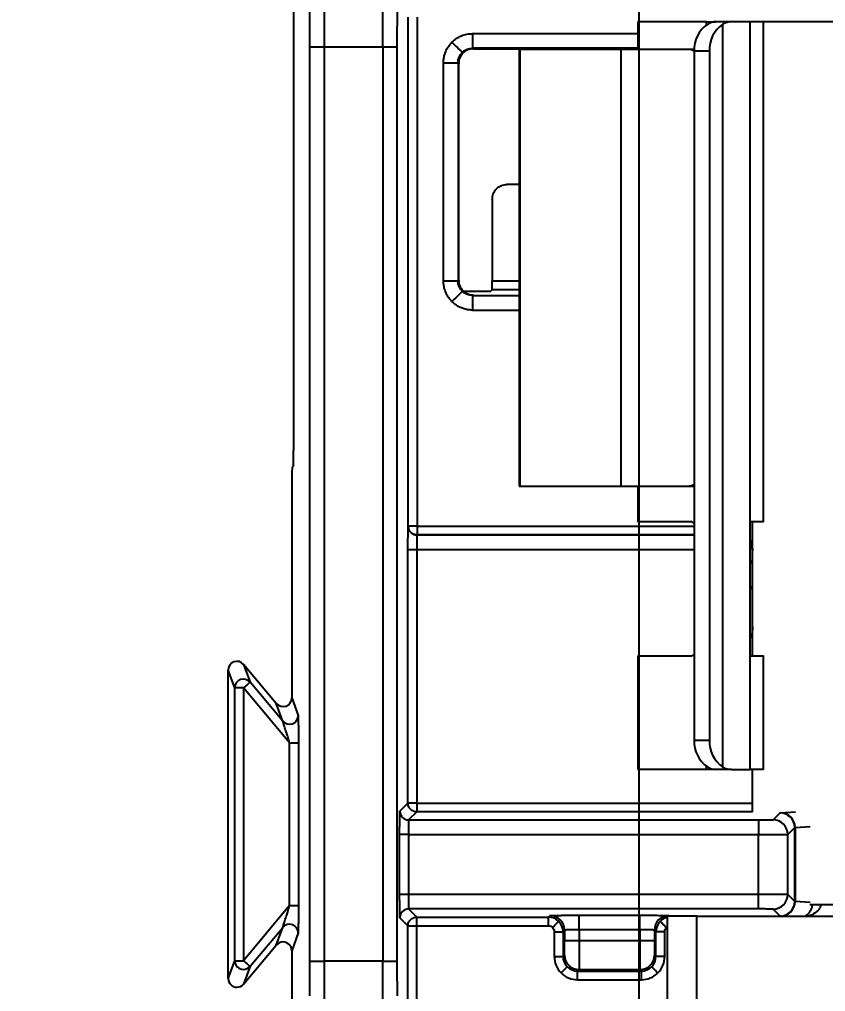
# Model space of a CAD drawing. Header units: inches. Extents: x 897.4 to 914.4, y -8.5 to 2.5.
# Drawn here: x 901.267 to 901.812, y -1.334 to -0.677 of the extents above; entities that cross this region are included whole.
import ezdxf

# ---------------------------------------------------------------- set-up
doc = ezdxf.new("R2010")
doc.units = ezdxf.units.IN
doc.header["$LTSCALE"] = 4
doc.header["$MEASUREMENT"] = 0
doc.layers.get('0').update_dxf_attribs({"linetype": 'CONTINUOUS'})
doc.layers.get('DEFPOINTS').update_dxf_attribs({"linetype": 'CONTINUOUS'})
doc.layers.add('DIMENSIONS', color=140, linetype='CONTINUOUS')
doc.styles.get("Standard").update_dxf_attribs({"font": 'romans.shx'})
doc.dimstyles.get("Standard").update_dxf_attribs({"dimtxt": 0.15, "dimasz": 0.18, "dimexe": 0.0625, "dimexo": 0.125, "dimgap": 0.0625, "dimtad": 0, "dimtih": 1, "dimtoh": 1, "dimzin": 0, "dimdsep": 46, "dimtxsty": 'Standard', "dimcen": 0.09, "dimadec": 0, "dimazin": 0, "dimtfac": 1, "dimtofl": 0, "dimtmove": 0, "dimatfit": 3, "dimfxl": 1, "dimtolj": 1, "dimtzin": 0, "dimarcsym": 0})

# ---------------------------------------------------------------- blocks, each defined once
blk = doc.blocks.new('*D8')
at = {"layer": 'DEFPOINTS', "color": 0}
for p in [(904.34103, -1.3197), (901.40848, -1.3252), (904.34103, -3.02097)]:
    blk.add_point(p, dxfattribs=at)
at = {"layer": 'DIMENSIONS', "color": 0, "lineweight": -2}
for p, q in [((904.34103, -1.4447), (904.34103, -3.08347)), ((901.40848, -1.4502), (901.40848, -3.08347)), ((901.58848, -3.02097), (902.40511, -3.02097)), ((904.16103, -3.02097), (903.3444, -3.02097))]:
    blk.add_line(p, q, dxfattribs=at)
at = {"layer": 'DIMENSIONS', "color": 0}
for points in [[(901.58848, -2.99097), (901.58848, -3.05097), (901.40848, -3.02097)], [(904.16103, -2.99097), (904.16103, -3.05097), (904.34103, -3.02097)]]:
    blk.add_solid(points, dxfattribs=at)
at = {"layer": 'DIMENSIONS', "color": 0, "insert": (902.87475, -3.02097), "char_height": 0.15, "attachment_point": 5}
blk.add_mtext('\\A1;2.93\\P [74.5]', dxfattribs=at)
blk = doc.blocks.new('*D10')
at = {"layer": 'DEFPOINTS', "color": 0}
for p in [(901.78238, -0.08265), (901.02507, -0.27281), (901.78238, -0.27281)]:
    blk.add_point(p, dxfattribs=at)
at = {"layer": 'DIMENSIONS', "color": 0, "lineweight": -2}
for p, q in [((901.02507, 0.09735), (901.02507, 0.27735)), ((901.65738, -0.08265), (900.96257, -0.08265)), ((901.65738, -0.27281), (900.96257, -0.27281)), ((901.02507, -0.45281), (901.02507, -0.63281)), ((901.02507, -0.63281), (900.84507, -0.63281))]:
    blk.add_line(p, q, dxfattribs=at)
at = {"layer": 'DIMENSIONS', "color": 0}
for points in [[(900.99507, 0.09735), (901.05507, 0.09735), (901.02507, -0.08265)], [(900.99507, -0.45281), (901.05507, -0.45281), (901.02507, -0.27281)]]:
    blk.add_solid(points, dxfattribs=at)
at = {"layer": 'DIMENSIONS', "color": 0, "char_height": 0.15, "attachment_point": 5}
for s, insert in [('\\A1;0.19', (900.53615, -0.49531)), ('\\A1;[4.8]', (900.53615, -0.8096))]:
    blk.add_mtext(s, dxfattribs=dict(at, insert=insert))
blk = doc.blocks.new('*D13')
at = {"layer": 'DEFPOINTS', "color": 0}
for p in [(901.68601, -0.17773), (902.1819, -0.17773), (901.68601, -2.29483)]:
    blk.add_point(p, dxfattribs=at)
at = {"layer": 'DIMENSIONS', "color": 0, "lineweight": -2}
for p, q in [((901.68601, -0.30273), (901.68601, -2.35733)), ((902.1819, -0.30273), (902.1819, -2.35733)), ((901.86601, -2.29483), (902.0019, -2.29483)), ((902.1819, -2.29483), (902.3619, -2.29483))]:
    blk.add_line(p, q, dxfattribs=at)
at = {"layer": 'DIMENSIONS', "color": 0}
for points in [[(901.86601, -2.26483), (901.86601, -2.32483), (901.68601, -2.29483)], [(902.0019, -2.26483), (902.0019, -2.32483), (902.1819, -2.29483)]]:
    blk.add_solid(points, dxfattribs=at)
at = {"layer": 'DIMENSIONS', "color": 0, "insert": (902.83154, -2.29483), "char_height": 0.15, "attachment_point": 5}
blk.add_mtext('\\A1;0.50\\P [12.6]', dxfattribs=at)

msp = doc.modelspace()

# ---------------------------------------------------------------- linework, layer by layer
for p, q in [((901.4526, -0.57055), (901.4526, -0.96845)), ((901.53016, -1.01971), (901.53016, -0.67571)), ((901.53607, -0.67571), (901.53607, -1.01971)), ((901.68516, -0.67891), (901.68516, -0.69741)), ((901.7317, -0.67891), (901.68516, -0.67891)), ((901.7317, -0.67891), (901.7379, -0.67891)), ((901.7317, -0.68101), (901.7317, -0.67891)), ((901.74844, -0.67891), (901.7379, -0.67891)), ((901.74254, -0.68069), (901.74254, -1.18225)), ((901.76117, -0.67891), (901.74844, -0.67891)), ((901.76117, -1.18403), (901.76117, -0.67891)), ((901.77017, -0.67891), (901.76117, -0.67891)), ((901.77017, -1.0167), (901.77017, -0.67891)), ((902.09773, -0.67891), (901.77017, -0.67891)), ((901.5736, -0.68687), (901.5736, -0.69671)), ((901.5736, -0.68687), (901.68516, -0.68687)), ((901.46367, -1.31346), (901.46367, -0.69583)), ((901.46367, -0.69583), (901.47351, -0.69583)), ((901.47351, -0.69583), (901.5129, -0.69583)), ((901.47351, -1.31346), (901.47351, -0.69583)), ((901.5129, -0.69583), (901.5129, -1.31346)), ((901.5129, -0.69583), (901.52274, -0.69583)), ((901.52274, -1.31346), (901.52274, -0.69583)), ((901.5736, -0.69671), (901.57403, -0.69714)), ((901.68516, -0.69671), (901.5736, -0.69671)), ((901.57403, -0.69714), (901.68516, -0.69714)), ((901.605, -0.69741), (901.605, -0.99269)), ((901.60531, -0.69741), (901.605, -0.69741)), ((901.60531, -0.99269), (901.60531, -0.69741)), ((901.60531, -0.69741), (901.60533, -0.69741)), ((901.60533, -0.99269), (901.60533, -0.69741)), ((901.6056, -0.69741), (901.60533, -0.69741)), ((901.6056, -0.69741), (901.6056, -0.99269)), ((901.6056, -0.69741), (901.67393, -0.69741)), ((901.67393, -0.99269), (901.67393, -0.69741)), ((901.67393, -0.69741), (901.71982, -0.69741)), ((901.71982, -0.69741), (901.72336, -0.69741)), ((901.72333, -0.69859), (901.73367, -0.69859)), ((901.72333, -0.69859), (901.72333, -1.16434)), ((901.73367, -0.69859), (901.73367, -1.16434)), ((901.55392, -0.85402), (901.55392, -0.70655)), ((901.55392, -0.70655), (901.56376, -0.70655)), ((901.56376, -0.70655), (901.56376, -0.85402)), ((901.56419, -0.70698), (901.56376, -0.70655)), ((901.56419, -0.85359), (901.56419, -0.70698)), ((901.605, -0.78873), (901.5967, -0.78873)), ((901.58687, -0.79879), (901.5869, -0.85379)), ((901.56376, -0.85402), (901.56419, -0.85359)), ((901.56376, -0.85402), (901.55392, -0.85402)), ((901.58684, -0.85995), (901.58585, -0.86094)), ((901.605, -0.85995), (901.58684, -0.85995)), ((901.5869, -0.85379), (901.605, -0.85379)), ((901.56769, -0.86094), (901.58585, -0.86094)), ((901.5736, -0.86343), (901.57403, -0.86343)), ((901.57403, -0.86343), (901.5736, -0.86386)), ((901.5736, -0.86386), (901.5736, -0.87371)), ((901.5736, -0.86386), (901.605, -0.86386)), ((901.5736, -0.87371), (901.605, -0.87371)), ((901.45252, -0.97829), (901.45167, -0.97998)), ((901.605, -0.99269), (901.60531, -0.99269)), ((901.60533, -0.99269), (901.60531, -0.99269)), ((901.60533, -0.99269), (901.6056, -0.99269)), ((901.6056, -0.99269), (901.67393, -0.99269)), ((901.67393, -0.99269), (901.71982, -0.99269)), ((901.68516, -0.99269), (901.68516, -1.0167)), ((901.71982, -0.99269), (901.72333, -0.99269)), ((901.45142, -1.0095), (901.45142, -1.1356)), ((901.72167, -1.0167), (901.68516, -1.0167)), ((901.72167, -1.0167), (901.72333, -1.01728)), ((901.77017, -1.0167), (901.76117, -1.0167)), ((901.76269, -1.03639), (901.76269, -1.0167)), ((901.53008, -1.01979), (901.53016, -1.01971)), ((901.53607, -1.01971), (901.53016, -1.01971)), ((901.53607, -1.01971), (901.53607, -1.02561)), ((901.53607, -1.01971), (901.72333, -1.01971)), ((901.53607, -1.02561), (901.53598, -1.0257)), ((901.72333, -1.0257), (901.53598, -1.0257)), ((901.72333, -1.02561), (901.53607, -1.02561)), ((901.52994, -1.20674), (901.52994, -1.03554)), ((901.53585, -1.03554), (901.52994, -1.03554)), ((901.53585, -1.03554), (901.53585, -1.20674)), ((901.72333, -1.03554), (901.53585, -1.03554)), ((901.76117, -1.03286), (901.76247, -1.03473)), ((901.76269, -1.08757), (901.76269, -1.03639)), ((901.76269, -1.04533), (901.76117, -1.04316)), ((901.76269, -1.04548), (901.76117, -1.0433)), ((901.76269, -1.06264), (901.76117, -1.06046)), ((901.76269, -1.10726), (901.76269, -1.08757)), ((901.68516, -1.10726), (901.68516, -1.18403)), ((901.68516, -1.10726), (901.72167, -1.10726)), ((901.72333, -1.10688), (901.72167, -1.10726)), ((901.76117, -1.10726), (901.77017, -1.10726)), ((901.77017, -1.18403), (901.77017, -1.10726)), ((901.41891, -1.11308), (901.42327, -1.12506)), ((901.44099, -1.1394), (901.41891, -1.11308)), ((901.41284, -1.12885), (901.40848, -1.11687)), ((901.40848, -1.3252), (901.40848, -1.11687)), ((901.41284, -1.31322), (901.41284, -1.12885)), ((901.41874, -1.12885), (901.41284, -1.12885)), ((901.41874, -1.12885), (901.41874, -1.31322)), ((901.44998, -1.16608), (901.41874, -1.12885)), ((901.44535, -1.15138), (901.42327, -1.12506)), ((901.45142, -1.1356), (901.45578, -1.14758)), ((901.44535, -1.15138), (901.44099, -1.1394)), ((901.44998, -1.27599), (901.44998, -1.16608)), ((901.44998, -1.16608), (901.45588, -1.16608)), ((901.45588, -1.16608), (901.45588, -1.27599)), ((901.73367, -1.16434), (901.72333, -1.16434)), ((901.7317, -1.18403), (901.7317, -1.18193)), ((901.7317, -1.18403), (901.68516, -1.18403)), ((901.7379, -1.18403), (901.7317, -1.18403)), ((901.74844, -1.18403), (901.7379, -1.18403)), ((901.74844, -1.18403), (901.76117, -1.18403)), ((901.77017, -1.18403), (901.76117, -1.18403)), ((901.76269, -1.21273), (901.76269, -1.18403)), ((901.52446, -1.21222), (901.52994, -1.20674)), ((901.53585, -1.20674), (901.52994, -1.20674)), ((901.53585, -1.20674), (901.53585, -1.21264)), ((901.53585, -1.20674), (901.76269, -1.20674)), ((901.53585, -1.21264), (901.53036, -1.21813)), ((901.76269, -1.21264), (901.53585, -1.21264)), ((901.77671, -1.21804), (901.7814, -1.21335)), ((901.78173, -1.21331), (901.79168, -1.21273)), ((901.53036, -1.21813), (901.76686, -1.21813)), ((901.76686, -1.21813), (901.76686, -1.22797)), ((901.52432, -1.26843), (901.52432, -1.22797)), ((901.53022, -1.22797), (901.52432, -1.22797)), ((901.53022, -1.22797), (901.53022, -1.26843)), ((901.53022, -1.22797), (901.76686, -1.22797)), ((901.76686, -1.26843), (901.76686, -1.22797)), ((901.78655, -1.22789), (901.79124, -1.22319)), ((901.78655, -1.26851), (901.78655, -1.22789)), ((901.79124, -1.27321), (901.79124, -1.22319)), ((901.79146, -1.22315), (901.80162, -1.22256)), ((901.79146, -1.22315), (901.79146, -1.27325)), ((901.53022, -1.26843), (901.52432, -1.26843)), ((901.76686, -1.26843), (901.53022, -1.26843)), ((901.76686, -1.27827), (901.76686, -1.26843)), ((901.79124, -1.27321), (901.78655, -1.26851)), ((901.80162, -1.27384), (901.79146, -1.27325)), ((901.44998, -1.27599), (901.41874, -1.31322)), ((901.44998, -1.27599), (901.45588, -1.27599)), ((901.76686, -1.27827), (901.53036, -1.27827)), ((901.53036, -1.27827), (901.53585, -1.28376)), ((901.7814, -1.28305), (901.77671, -1.27836)), ((901.83297, -1.27537), (901.8015, -1.27537)), ((901.52994, -1.28966), (901.52446, -1.28418)), ((901.53585, -1.28376), (901.62485, -1.28376)), ((901.53585, -1.28966), (901.53585, -1.28376)), ((901.62485, -1.28376), (901.62592, -1.28269)), ((901.62485, -1.28966), (901.62485, -1.28376)), ((901.6456, -1.28252), (901.68657, -1.28252)), ((901.6456, -1.29236), (901.6456, -1.28252)), ((901.68657, -1.29236), (901.68657, -1.28252)), ((901.70499, -1.28312), (901.70499, -1.67312)), ((901.72507, -1.28312), (901.70499, -1.28312)), ((901.70626, -1.28269), (901.70669, -1.28312)), ((901.72507, -1.67312), (901.72507, -1.28312)), ((901.72507, -1.28312), (902.14992, -1.28312)), ((901.78231, -1.28312), (901.78173, -1.28309)), ((901.42327, -1.31701), (901.44535, -1.29069)), ((901.44099, -1.30267), (901.44535, -1.29069)), ((901.52994, -1.48312), (901.52994, -1.28966)), ((901.52994, -1.28966), (901.53585, -1.28966)), ((901.53585, -1.28966), (901.62485, -1.28966)), ((901.53585, -1.48312), (901.53585, -1.28966)), ((901.62879, -1.2936), (901.62879, -1.31035)), ((901.62879, -1.2936), (901.63469, -1.2936)), ((901.63576, -1.29253), (901.63469, -1.2936)), ((901.63469, -1.2936), (901.63469, -1.31035)), ((901.63576, -1.29253), (901.63576, -1.29953)), ((901.68657, -1.29236), (901.6456, -1.29236)), ((901.6456, -1.29236), (901.6456, -1.29953)), ((901.68657, -1.29236), (901.68657, -1.29953)), ((901.69642, -1.29253), (901.69642, -1.29953)), ((901.69748, -1.2936), (901.69642, -1.29253)), ((901.69748, -1.31035), (901.69748, -1.2936)), ((901.70339, -1.2936), (901.69748, -1.2936)), ((901.70339, -1.31035), (901.70339, -1.2936)), ((901.45578, -1.29449), (901.45142, -1.30647)), ((901.63576, -1.29953), (901.6456, -1.29953)), ((901.6456, -1.29953), (901.68657, -1.29953)), ((901.68657, -1.29953), (901.69642, -1.29953)), ((901.41891, -1.32899), (901.44099, -1.30267)), ((901.45142, -1.30647), (901.45142, -1.5227)), ((901.40848, -1.3252), (901.41284, -1.31322)), ((901.41284, -1.31322), (901.41874, -1.31322)), ((901.46367, -1.31346), (901.47351, -1.31346)), ((901.5129, -1.31346), (901.47351, -1.31346)), ((901.5129, -1.31346), (901.52274, -1.31346)), ((901.62879, -1.31035), (901.63469, -1.31035)), ((901.63469, -1.31035), (901.63567, -1.30937)), ((901.6965, -1.30937), (901.69748, -1.31035)), ((901.70339, -1.31035), (901.69748, -1.31035)), ((901.42327, -1.31701), (901.41891, -1.32899)), ((901.64453, -1.3202), (901.64552, -1.31922)), ((901.64552, -1.31922), (901.68666, -1.31922)), ((901.68666, -1.31922), (901.68764, -1.3202)), ((901.64453, -1.3202), (901.68764, -1.3202)), ((901.64453, -1.3261), (901.64453, -1.3202)), ((901.64453, -1.3261), (901.68764, -1.3261)), ((901.68764, -1.3261), (901.68764, -1.3202))]:
    msp.add_line(p, q)
at = {"flags": 128}
for points in [[(901.55968, -0.69263), (901.56103, -0.69398), (901.56233, -0.69528), (901.56352, -0.69647), (901.56457, -0.69752), (901.56544, -0.69839), (901.56609, -0.69904), (901.5665, -0.69944), (901.56664, -0.69959)], [(901.56664, -0.86098), (901.5665, -0.86113), (901.56609, -0.86154), (901.56544, -0.86218), (901.56457, -0.86305), (901.56352, -0.8641), (901.56233, -0.8653), (901.56103, -0.86659), (901.55968, -0.86794)], [(901.42327, -1.12506), (901.42317, -1.12513), (901.42291, -1.12535), (901.42249, -1.12571), (901.42193, -1.12618), (901.42124, -1.12675), (901.42046, -1.12741), (901.41962, -1.12812), (901.41874, -1.12885)], [(901.62763, -1.29081), (901.62844, -1.29001), (901.62922, -1.28923), (901.62994, -1.28851), (901.63057, -1.28788), (901.63109, -1.28736), (901.63148, -1.28697), (901.63172, -1.28673), (901.63181, -1.28664)], [(901.70454, -1.29081), (901.70373, -1.29001), (901.70296, -1.28923), (901.70224, -1.28851), (901.70161, -1.28788), (901.70109, -1.28736), (901.7007, -1.28697), (901.70045, -1.28673), (901.70037, -1.28664)], [(901.41874, -1.31322), (901.41962, -1.31395), (901.42046, -1.31466), (901.42124, -1.31532), (901.42193, -1.31589), (901.42249, -1.31636), (901.42291, -1.31672), (901.42317, -1.31694), (901.42327, -1.31701)], [(901.6334, -1.32149), (901.63421, -1.32068), (901.63499, -1.3199), (901.6357, -1.31919), (901.63633, -1.31856), (901.63685, -1.31804), (901.63724, -1.31765), (901.63749, -1.3174), (901.63757, -1.31731)], [(901.69878, -1.32149), (901.69797, -1.32068), (901.69719, -1.3199), (901.69647, -1.31919), (901.69584, -1.31856), (901.69532, -1.31804), (901.69493, -1.31765), (901.69469, -1.3174), (901.6946, -1.31731)]]:
    msp.add_lwpolyline(points, dxfattribs=at)
for centre, radius, start, end in [((901.74393, -0.69765), 0.02062, 124.64028, 182.61467), ((901.75426, -0.69765), 0.02062, 124.64055, 182.61458), ((901.53598, -1.01979), 0.00591, 180.00471, 269.99494), ((901.41874, -1.12885), 0.00591, 40.02152, 179.97846), ((901.44987, -1.14758), 0.00591, 220.02168, 359.9783), ((901.74393, -1.16528), 0.02062, 177.38531, 235.35977), ((901.75426, -1.16528), 0.02062, 177.38539, 235.35949), ((901.53036, -1.21222), 0.00591, 180.00435, 269.99565), ((901.7814, -1.22319), 0.00984, 0.00522, 89.99456), ((901.78166, -1.22312), 0.0098, 359.77125, 89.59387), ((901.77671, -1.22789), 0.00984, 0.00513, 89.99487), ((901.77671, -1.26851), 0.00984, 270.00556, 359.99444), ((901.7814, -1.27321), 0.00984, 270.00561, 359.9946), ((901.78166, -1.27329), 0.0098, 270.40613, 0.22918), ((901.53036, -1.28418), 0.00591, 90.00435, 179.99565), ((901.62592, -1.29253), 0.00984, 0.00544, 89.99435), ((901.70626, -1.29253), 0.00984, 90.00544, 179.99478), ((901.44987, -1.29449), 0.00591, 0.02179, 139.97822), ((901.41874, -1.31322), 0.00591, 180.02161, 269.99333), ((901.64552, -1.30937), 0.00984, 180.00498, 269.99523), ((901.68666, -1.30937), 0.00984, 270.00498, 359.99481), ((901.41874, -1.31322), 0.0059, 269.98253, 319.98676)]:
    msp.add_arc(centre, radius, start, end)
for centre, major_axis, ratio, start_param, end_param in [((901.45252, -0.96845), (0, 0.00984), 0.008727, 3.159046, 4.712389), ((901.45168, -1.0095), (0, 0.02953), 0.008727, 0.017453, 1.570796), ((901.41438, -1.11687), (-0.00202, 0.00555), 0.999675, 5.061559, 7.504811), ((901.44551, -1.1356), (0.00202, -0.00555), 0.999675, 5.061559, 7.504811), ((901.44551, -1.30647), (0.00202, 0.00555), 0.999675, 0.348961, 1.221626), ((901.44551, -1.30647), (0.00202, 0.00555), 0.999675, 5.061559, 6.632147), ((901.41438, -1.3252), (-0.00202, -0.00555), 0.999675, 5.061559, 6.632147), ((901.41438, -1.3252), (-0.00202, -0.00555), 0.999675, 0.348961, 1.221626)]:
    msp.add_ellipse(centre, major_axis=major_axis, ratio=ratio, start_param=start_param, end_param=end_param)
for points, knots in [([(901.47351, -0.69583), (901.47351, -0.6863), (901.4735, -0.67678), (901.47345, -0.65897), (901.47341, -0.65069), (901.47331, -0.63644), (901.47325, -0.63048), (901.47312, -0.62165), (901.47305, -0.61878), (901.47298, -0.61765)], [0, 0, 0, 0, 0.25, 0.25, 0.5, 0.5, 0.75, 0.75, 1, 1, 1, 1]), ([(901.5129, -0.69583), (901.5129, -0.69394), (901.5129, -0.69011), (901.5129, -0.68429), (901.51291, -0.67834), (901.51293, -0.6723), (901.51295, -0.66622), (901.51297, -0.66016), (901.513, -0.65419), (901.51303, -0.64837), (901.51306, -0.64278), (901.5131, -0.63751), (901.51315, -0.63264), (901.51319, -0.62825), (901.51325, -0.62445), (901.5133, -0.62134), (901.51336, -0.61894), (901.5134, -0.61808), (901.51343, -0.61765)], [0, 0, 0, 0, 0.049462, 0.100663, 0.153603, 0.208281, 0.264698, 0.322853, 0.382746, 0.444378, 0.507748, 0.572856, 0.639702, 0.708287, 0.778608, 0.850668, 0.924465, 1, 1, 1, 1]), ([(901.46367, -0.69583), (901.46367, -0.69421), (901.46367, -0.69099), (901.46366, -0.68619), (901.46366, -0.68144), (901.46365, -0.67676), (901.46363, -0.6696), (901.46359, -0.6603), (901.46352, -0.64984), (901.46344, -0.64096), (901.46335, -0.6349), (901.46328, -0.63103), (901.46321, -0.62864), (901.46316, -0.62783), (901.46314, -0.62742)], [0, 0, 0, 0, 0.04854, 0.096737, 0.144829, 0.193058, 0.241663, 0.370746, 0.500036, 0.629122, 0.758414, 0.839083, 0.919241, 1, 1, 1, 1]), ([(901.52274, -0.69583), (901.52274, -0.68749), (901.52275, -0.67916), (901.5228, -0.66358), (901.52284, -0.65633), (901.52294, -0.64387), (901.523, -0.63865), (901.52312, -0.63092), (901.5232, -0.62841), (901.52327, -0.62742)], [0, 0, 0, 0, 0.25, 0.25, 0.5, 0.5, 0.75, 0.75, 1, 1, 1, 1]), ([(901.55968, -0.69263), (901.56031, -0.69205), (901.56157, -0.69088), (901.56373, -0.68946), (901.56642, -0.68813), (901.56973, -0.68708), (901.57231, -0.68694), (901.5736, -0.68687)], [0, 0, 0, 0, 0.1665538, 0.332327, 0.5001878, 0.7493631, 1, 1, 1, 1]), ([(901.55392, -0.70655), (901.55395, -0.70569), (901.55401, -0.70398), (901.55454, -0.70145), (901.5555, -0.69861), (901.5571, -0.69552), (901.55882, -0.6936), (901.55968, -0.69263)], [0, 0, 0, 0, 0.1665593, 0.3323359, 0.5001978, 0.7493706, 1, 1, 1, 1]), ([(901.57403, -0.69714), (901.57339, -0.69718), (901.5721, -0.69725), (901.57024, -0.69784), (901.56853, -0.69875), (901.56703, -0.69998), (901.5658, -0.70148), (901.56489, -0.70319), (901.5643, -0.70505), (901.56423, -0.70634), (901.56419, -0.70698)], [0, 0, 0, 0, 0.125002, 0.250002, 0.375001, 0.5, 0.624999, 0.749998, 0.874998, 1, 1, 1, 1]), ([(901.58687, -0.79879), (901.58691, -0.79814), (901.58698, -0.79691), (901.58747, -0.79521), (901.58813, -0.79378), (901.5889, -0.79262), (901.59033, -0.79097), (901.59286, -0.78917), (901.59544, -0.78888), (901.5967, -0.78873)], [0, 0, 0, 0, 0.124614, 0.237435, 0.338467, 0.427718, 0.505205, 0.759277, 1, 1, 1, 1]), ([(901.56419, -0.85359), (901.56423, -0.85422), (901.5643, -0.85548), (901.56485, -0.85729), (901.56572, -0.85897), (901.5669, -0.86045), (901.56833, -0.86168), (901.56996, -0.86261), (901.57174, -0.86324), (901.57298, -0.86336), (901.5736, -0.86342)], [0, 0, 0, 0, 0.125633, 0.251084, 0.376353, 0.501442, 0.62635, 0.751079, 0.875629, 1, 1, 1, 1]), ([(901.55968, -0.86794), (901.5591, -0.86731), (901.55793, -0.86606), (901.55651, -0.86389), (901.55519, -0.8612), (901.55413, -0.85789), (901.55399, -0.85531), (901.55392, -0.85402)], [0, 0, 0, 0, 0.166554, 0.332327, 0.500188, 0.749363, 1, 1, 1, 1]), ([(901.58684, -0.85995), (901.58685, -0.85991), (901.58686, -0.85983), (901.58687, -0.85917), (901.58688, -0.858), (901.58689, -0.85618), (901.5869, -0.85459), (901.5869, -0.85379)], [0, 0, 0, 0, 0.168331, 0.331062, 0.500803, 0.749603, 1, 1, 1, 1]), ([(901.5736, -0.87371), (901.57275, -0.87367), (901.57103, -0.87361), (901.5685, -0.87309), (901.56566, -0.87212), (901.56257, -0.87053), (901.56065, -0.8688), (901.55968, -0.86794)], [0, 0, 0, 0, 0.166559, 0.332336, 0.500198, 0.749371, 1, 1, 1, 1]), ([(901.72333, -0.99131), (901.72294, -0.99165), (901.72181, -0.9926), (901.7206, -0.99266), (901.71982, -0.99269)], [0, 0, 0, 0, 0.350264, 1, 1, 1, 1]), ([(901.52994, -1.03554), (901.52994, -1.03489), (901.52994, -1.03358), (901.52994, -1.03164), (901.52995, -1.02837), (901.52997, -1.02506), (901.53, -1.02234), (901.53003, -1.02089), (901.53005, -1.01997), (901.53007, -1.01985), (901.53008, -1.01979)], [0, 0, 0, 0, 0.0797399, 0.1595151, 0.2405663, 0.49938, 0.6279733, 0.7595647, 0.8790578, 1, 1, 1, 1]), ([(901.53607, -1.02561), (901.53597, -1.02561), (901.53579, -1.02561), (901.53543, -1.02558), (901.53479, -1.0255), (901.53347, -1.02512), (901.53196, -1.02411), (901.53051, -1.02221), (901.53029, -1.02066), (901.53016, -1.01971)], [0, 0, 0, 0, 0.032671, 0.057605, 0.117135, 0.241141, 0.500843, 0.6945, 1, 1, 1, 1]), ([(901.53598, -1.0257), (901.53596, -1.02572), (901.53594, -1.02679), (901.53589, -1.03043), (901.53587, -1.03298), (901.53585, -1.03554)], [0, 0, 0, 0, 0.5, 0.5, 1, 1, 1, 1]), ([(901.76117, -1.02943), (901.76149, -1.03006), (901.76257, -1.03221), (901.76264, -1.03466), (901.76269, -1.03639)], [0, 0, 0, 0, 0.291692, 1, 1, 1, 1]), ([(901.76269, -1.08757), (901.76263, -1.08985), (901.76256, -1.09242), (901.76131, -1.09458), (901.76117, -1.09483)], [0, 0, 0, 0, 0.885348, 1, 1, 1, 1]), ([(901.45578, -1.14758), (901.45578, -1.14762), (901.45579, -1.1477), (901.45581, -1.14819), (901.45582, -1.1491), (901.45584, -1.1507), (901.45586, -1.15405), (901.45587, -1.15821), (901.45588, -1.16265), (901.45588, -1.16492), (901.45588, -1.16608)], [0, 0, 0, 0, 0.061656, 0.12487, 0.191754, 0.305439, 0.43307, 0.715509, 0.85549, 1, 1, 1, 1]), ([(901.44998, -1.16608), (901.44962, -1.16491), (901.44896, -1.16277), (901.44808, -1.15988), (901.44735, -1.15761), (901.44672, -1.15566), (901.4462, -1.15397), (901.44576, -1.15257), (901.44544, -1.15162), (901.44538, -1.15145), (901.44535, -1.15138)], [0, 0, 0, 0, 0.20931, 0.383703, 0.523256, 0.62813, 0.75352, 0.854555, 0.93453, 1, 1, 1, 1]), ([(901.53585, -1.21264), (901.53575, -1.21264), (901.53557, -1.21264), (901.53521, -1.21261), (901.53457, -1.21253), (901.53325, -1.21215), (901.53174, -1.21114), (901.53029, -1.20924), (901.53007, -1.20769), (901.52994, -1.20674)], [0, 0, 0, 0, 0.032671, 0.057605, 0.117135, 0.241141, 0.500843, 0.6945, 1, 1, 1, 1]), ([(901.52432, -1.22797), (901.52432, -1.22732), (901.52432, -1.22601), (901.52432, -1.22408), (901.52433, -1.2208), (901.52435, -1.21749), (901.52438, -1.21477), (901.5244, -1.21332), (901.52443, -1.2124), (901.52445, -1.21228), (901.52446, -1.21222)], [0, 0, 0, 0, 0.07974, 0.159515, 0.240566, 0.49938, 0.627973, 0.759565, 0.879058, 1, 1, 1, 1]), ([(901.7814, -1.21335), (901.78142, -1.21334), (901.78146, -1.21333), (901.78164, -1.21332), (901.78173, -1.21331)], [0, 0, 0, 0, 0.5, 1, 1, 1, 1]), ([(901.53036, -1.21813), (901.53034, -1.21815), (901.53032, -1.21922), (901.53027, -1.22286), (901.53025, -1.22541), (901.53022, -1.22797)], [0, 0, 0, 0, 0.5, 0.5, 1, 1, 1, 1]), ([(901.76686, -1.21813), (901.76752, -1.21813), (901.76879, -1.21813), (901.77064, -1.21812), (901.77233, -1.21812), (901.77384, -1.2181), (901.77512, -1.21809), (901.77602, -1.21808), (901.7766, -1.21806), (901.77667, -1.21805), (901.77671, -1.21804)], [0, 0, 0, 0, 0.12697, 0.249353, 0.372143, 0.500287, 0.628647, 0.76, 0.879277, 1, 1, 1, 1]), ([(901.76686, -1.22797), (901.772, -1.22797), (901.77708, -1.22796), (901.78436, -1.22793), (901.7865, -1.22791), (901.78655, -1.22789)], [0, 0, 0, 0, 0.5, 0.5, 1, 1, 1, 1]), ([(901.52446, -1.28418), (901.52445, -1.28415), (901.52444, -1.28409), (901.52442, -1.28369), (901.52439, -1.28262), (901.52436, -1.28042), (901.52434, -1.27711), (901.52433, -1.27433), (901.52432, -1.27139), (901.52432, -1.26942), (901.52432, -1.26843)], [0, 0, 0, 0, 0.079743, 0.159521, 0.240575, 0.499392, 0.627985, 0.759573, 0.879062, 1, 1, 1, 1]), ([(901.53022, -1.26843), (901.53025, -1.27099), (901.53027, -1.27354), (901.53032, -1.27718), (901.53034, -1.27825), (901.53036, -1.27827)], [0, 0, 0, 0, 0.5, 0.5, 1, 1, 1, 1]), ([(901.78655, -1.26851), (901.7865, -1.26849), (901.78436, -1.26847), (901.77708, -1.26844), (901.772, -1.26843), (901.76686, -1.26843)], [0, 0, 0, 0, 0.5, 0.5, 1, 1, 1, 1]), ([(901.44535, -1.29069), (901.44537, -1.29065), (901.44541, -1.29054), (901.44561, -1.28993), (901.4459, -1.28903), (901.44629, -1.28779), (901.44698, -1.28558), (901.44827, -1.28163), (901.44933, -1.27813), (901.44998, -1.27599)], [0, 0, 0, 0, 0.051682, 0.111496, 0.183484, 0.269995, 0.372386, 0.616589, 1, 1, 1, 1]), ([(901.45588, -1.27599), (901.45588, -1.27721), (901.45588, -1.27956), (901.45588, -1.28297), (901.45587, -1.28612), (901.45585, -1.28894), (901.45584, -1.29136), (901.45582, -1.2931), (901.4558, -1.29425), (901.45579, -1.29441), (901.45578, -1.29449)], [0, 0, 0, 0, 0.1518483, 0.2952297, 0.4328093, 0.5675967, 0.6923334, 0.8086728, 0.9062001, 1, 1, 1, 1]), ([(901.77671, -1.27836), (901.77667, -1.27835), (901.77659, -1.27834), (901.77602, -1.27832), (901.77509, -1.27831), (901.77384, -1.2783), (901.77229, -1.27828), (901.77055, -1.27828), (901.76872, -1.27827), (901.76748, -1.27827), (901.76686, -1.27827)], [0, 0, 0, 0, 0.126975, 0.249362, 0.372154, 0.500299, 0.628658, 0.760008, 0.879281, 1, 1, 1, 1]), ([(901.79843, -1.28312), (901.79931, -1.28253), (901.80058, -1.28168), (901.80198, -1.27953), (901.8027, -1.27778), (901.8031, -1.27636), (901.80316, -1.27552), (901.80317, -1.27537)], [0, 0, 0, 0, 0.44319, 0.640434, 0.812527, 0.964289, 1, 1, 1, 1]), ([(901.80892, -1.27537), (901.8089, -1.27554), (901.8088, -1.27639), (901.80808, -1.27782), (901.80683, -1.27957), (901.80441, -1.2817), (901.80218, -1.28254), (901.80064, -1.28312)], [0, 0, 0, 0, 0.038957, 0.190728, 0.362848, 0.560122, 1, 1, 1, 1]), ([(901.52994, -1.28966), (901.52998, -1.28914), (901.53005, -1.28819), (901.53054, -1.28699), (901.53109, -1.28612), (901.53202, -1.28507), (901.53326, -1.28425), (901.53457, -1.28387), (901.5352, -1.28379), (901.53556, -1.28376), (901.53574, -1.28376), (901.53585, -1.28376)], [0, 0, 0, 0, 0.167515, 0.306819, 0.417844, 0.500535, 0.759523, 0.883187, 0.942553, 0.965773, 1, 1, 1, 1]), ([(901.62592, -1.28269), (901.62595, -1.28268), (901.62602, -1.28267), (901.62653, -1.28265), (901.62745, -1.28262), (901.62908, -1.2826), (901.63163, -1.28257), (901.63475, -1.28255), (901.63823, -1.28253), (901.6419, -1.28252), (901.64436, -1.28252), (901.6456, -1.28252)], [0, 0, 0, 0, 0.079634, 0.159304, 0.240247, 0.368664, 0.500074, 0.628491, 0.759901, 0.879227, 1, 1, 1, 1]), ([(901.68657, -1.28252), (901.68739, -1.28252), (901.68902, -1.28252), (901.69144, -1.28252), (901.69427, -1.28253), (901.6974, -1.28255), (901.7005, -1.28257), (901.70308, -1.2826), (901.70488, -1.28263), (901.70604, -1.28266), (901.70618, -1.28268), (901.70626, -1.28269)], [0, 0, 0, 0, 0.079631, 0.159298, 0.240238, 0.368653, 0.500062, 0.62848, 0.759892, 0.879223, 1, 1, 1, 1]), ([(901.70499, -1.28407), (901.70451, -1.2842), (901.7034, -1.28449), (901.70181, -1.28536), (901.70085, -1.28621), (901.70037, -1.28664)], [0, 0, 0, 0, 0.279985, 0.639991, 1, 1, 1, 1]), ([(901.78173, -1.28309), (901.78164, -1.28308), (901.78146, -1.28307), (901.78142, -1.28306), (901.7814, -1.28305)], [0, 0, 0, 0, 0.5, 1, 1, 1, 1]), ([(901.6456, -1.29236), (901.64494, -1.29236), (901.64354, -1.29236), (901.64142, -1.29238), (901.63931, -1.2924), (901.63746, -1.29244), (901.63607, -1.29248), (901.63586, -1.29251), (901.63576, -1.29253)], [0, 0, 0, 0, 0.129436, 0.273791, 0.433046, 0.607181, 0.796174, 1, 1, 1, 1]), ([(901.69642, -1.29253), (901.69638, -1.29252), (901.69629, -1.2925), (901.69574, -1.29247), (901.69494, -1.29245), (901.69393, -1.29242), (901.69278, -1.2924), (901.69154, -1.29239), (901.69027, -1.29238), (901.689, -1.29237), (901.68777, -1.29236), (901.68696, -1.29236), (901.68657, -1.29236)], [0, 0, 0, 0, 0.12418, 0.242991, 0.356431, 0.464499, 0.567193, 0.664511, 0.756452, 0.843015, 0.924198, 1, 1, 1, 1]), ([(901.63567, -1.30937), (901.63568, -1.30934), (901.63569, -1.30926), (901.63571, -1.30868), (901.63572, -1.30776), (901.63573, -1.3065), (901.63575, -1.30496), (901.63575, -1.30322), (901.63576, -1.30138), (901.63576, -1.30015), (901.63576, -1.29953)], [0, 0, 0, 0, 0.126975, 0.249362, 0.372154, 0.500299, 0.628658, 0.760008, 0.879281, 1, 1, 1, 1]), ([(901.6456, -1.29953), (901.64559, -1.30466), (901.64557, -1.30975), (901.64554, -1.31703), (901.64553, -1.31917), (901.64552, -1.31922)], [0, 0, 0, 0, 0.5, 0.5, 1, 1, 1, 1]), ([(901.68657, -1.29953), (901.68657, -1.30467), (901.68658, -1.30975), (901.68662, -1.31703), (901.68664, -1.31917), (901.68666, -1.31922)], [0, 0, 0, 0, 0.5, 0.5, 1, 1, 1, 1]), ([(901.69642, -1.29953), (901.69642, -1.30018), (901.69642, -1.30146), (901.69642, -1.3033), (901.69643, -1.305), (901.69644, -1.3065), (901.69645, -1.30778), (901.69647, -1.30869), (901.69649, -1.30926), (901.6965, -1.30934), (901.6965, -1.30937)], [0, 0, 0, 0, 0.1269704, 0.2493532, 0.372143, 0.5002867, 0.6286471, 0.7600002, 0.8792768, 1, 1, 1, 1]), ([(901.46363, -1.33701), (901.46364, -1.33548), (901.46365, -1.33245), (901.46366, -1.32778), (901.46366, -1.32306), (901.46367, -1.31828), (901.46367, -1.31507), (901.46367, -1.31346)], [0, 0, 0, 0, 0.200983, 0.400493, 0.599508, 0.799018, 1, 1, 1, 1])]:
    msp.add_open_spline(points, degree=3, knots=knots)
for points in [[(901.7379, -0.67891), (901.73618, -0.67891), (901.73421, -0.6795), (901.73221, -0.68069)], [(901.74844, -0.67891), (901.74656, -0.67891), (901.74454, -0.67951), (901.74254, -0.68069)], [(901.56376, -0.70655), (901.56376, -0.70396), (901.56481, -0.70143), (901.56664, -0.69959)], [(901.56664, -0.69959), (901.56848, -0.69776), (901.57101, -0.69671), (901.5736, -0.69671)], [(901.71982, -0.69741), (901.721, -0.69741), (901.72217, -0.69778), (901.72332, -0.69852)], [(901.56664, -0.86098), (901.56481, -0.85915), (901.56376, -0.85661), (901.56376, -0.85402)], [(901.5736, -0.86386), (901.57101, -0.86386), (901.56848, -0.86281), (901.56664, -0.86098)], [(901.73221, -1.18225), (901.73421, -1.18343), (901.73618, -1.18403), (901.7379, -1.18403)], [(901.74254, -1.18225), (901.74454, -1.18343), (901.74656, -1.18403), (901.74844, -1.18403)], [(901.79124, -1.22319), (901.79125, -1.22318), (901.79132, -1.22317), (901.79146, -1.22315)], [(901.79146, -1.27325), (901.79132, -1.27323), (901.79125, -1.27322), (901.79124, -1.27321)], [(901.63181, -1.28664), (901.62998, -1.28481), (901.62744, -1.28376), (901.62485, -1.28376)], [(901.63469, -1.2936), (901.63469, -1.29101), (901.63364, -1.28847), (901.63181, -1.28664)], [(901.70037, -1.28664), (901.69853, -1.28847), (901.69748, -1.29101), (901.69748, -1.2936)], [(901.62485, -1.28966), (901.62589, -1.28966), (901.6269, -1.29008), (901.62763, -1.29081)], [(901.62763, -1.29081), (901.62837, -1.29155), (901.62879, -1.29256), (901.62879, -1.2936)], [(901.70339, -1.2936), (901.70339, -1.29256), (901.70381, -1.29155), (901.70454, -1.29081)], [(901.47348, -1.34037), (901.4735, -1.33176), (901.47351, -1.32262), (901.47351, -1.31346)], [(901.51293, -1.34037), (901.51292, -1.33177), (901.51291, -1.32262), (901.5129, -1.31346)], [(901.52277, -1.33701), (901.52275, -1.32948), (901.52274, -1.32148), (901.52274, -1.31346)], [(901.62879, -1.31035), (901.62879, -1.3145), (901.63047, -1.31856), (901.6334, -1.32149)], [(901.63469, -1.31035), (901.63469, -1.31293), (901.63575, -1.31549), (901.63757, -1.31731)], [(901.6946, -1.31731), (901.69642, -1.31549), (901.69748, -1.31293), (901.69748, -1.31035)], [(901.69878, -1.32149), (901.70171, -1.31856), (901.70339, -1.3145), (901.70339, -1.31035)], [(901.63757, -1.31731), (901.6394, -1.31914), (901.64196, -1.3202), (901.64453, -1.3202)], [(901.68764, -1.3202), (901.69022, -1.3202), (901.69278, -1.31914), (901.6946, -1.31731)], [(901.6334, -1.32149), (901.63633, -1.32442), (901.64039, -1.3261), (901.64453, -1.3261)], [(901.68764, -1.3261), (901.69179, -1.3261), (901.69584, -1.32442), (901.69878, -1.32149)]]:
    msp.add_open_spline(points, degree=3)

# ---------------------------------------------------------------- dimensions: what is measured, and where the dimension line sits
at = {"layer": 'DIMENSIONS'}
dim = msp.add_linear_dim(base=(901.02507, -0.27281), p1=(901.78238, -0.08265), p2=(901.78238, -0.27281), angle=90, dimstyle='Standard', override={"dimpost": '\\X'}, dxfattribs=at)
dim.commit()
dim.dimension.update_dxf_attribs({"geometry": '*D10', "text_midpoint": (900.53615, -0.63281)})
for base, p1, p2, picture, middle in [((901.68601, -2.29483), (902.1819, -0.17773), (901.68601, -0.17773), '*D13', (902.83154, -2.29483)), ((904.34103, -3.02097), (901.40848, -1.3252), (904.34103, -1.3197), '*D8', (902.87475, -3.02097))]:
    dim = msp.add_linear_dim(base=base, p1=p1, p2=p2, dimstyle='Standard', override={"dimpost": '\\X'}, dxfattribs=at)
    dim.commit()
    dim.dimension.update_dxf_attribs({"geometry": picture, "text_midpoint": middle, "dimtype": 160})

doc.saveas('drawing.dxf')
